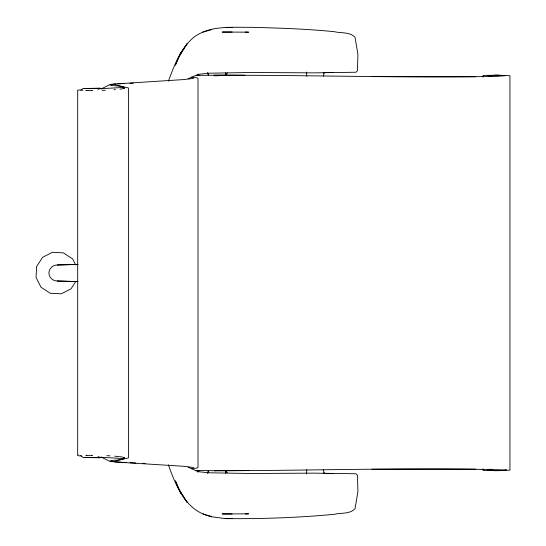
<?xml version="1.0" encoding="UTF-8"?>
<svg xmlns="http://www.w3.org/2000/svg" width="546" height="546" viewBox="0 0 546 546"><rect width="100%" height="100%" fill="white"/><g stroke="black" fill="none" stroke-linecap="round" stroke-linejoin="round"><path stroke-width="0.82" d="M98.498 89.005L98.498 88.193L100.764 88.234L101.836 88.882M101.836 457.118L100.232 457.794L82.862 457.446L80.794 455.548M306.559 473.948L306.75 469.744M505.33 75.676L496.86 76.385L473.3 76.727L371.962 76.576M323.266 76.187L324.283 72.693M207.692 473.198L208.401 470.748M207.712 473.205L208.558 470.311M225.389 473.102L226.378 470.318L225.553 472.74M168.359 81.197C174.427 65.206 180.535 48.014 194.253 36.91C210.217 25.437 231.006 27.443 249.556 27.3C277.866 27.948 306.204 28.904 334.398 31.702C341.038 33.408 350.102 31.627 355.064 37.449L357.93 54.416L357.425 70.782L355.958 72.236L314.312 72.857L249.884 72.509L208.818 73.212L198.3 74.311L188.111 78.836M75.635 281.75L71.028 288.841L61.241 293.83L50.266 293.263L41.046 287.278L36.056 277.491L36.63 266.516L42.608 257.296L52.402 252.307L63.377 252.873L72.591 258.859L75.662 264.885M111.125 84.787L115.438 83.845M124.386 457.657C121.055 461.875 114.291 458.701 110.135 461.466L101.351 457.173M225.614 74.734L227.409 72.939M102.122 457.548L97.673 457.138L120.966 458.408L122.973 458.995L124.16 457.835M122.973 458.995L124.536 457.493M111.193 460.449L110.135 461.466L126.556 462.578M80.794 90.452L82.862 88.554L98.498 88.193M323.928 73.028L324.699 72.365M197.584 472.099L199.556 470.502M124.038 87.974L123.123 88.643L120.024 89.175M202.941 513.895L211.254 516.748L211.732 516.407C186.473 512.291 175.942 486.138 168.359 464.803M101.351 88.827L110.135 84.534L112.251 84.166L183.9 79.559L193.748 78.331M115.575 461.172L117.451 460.319L128.433 457.944L128.433 87.913L117.451 85.531L115.575 84.685M78.31 455.187L78.747 455.036M124.017 88.008L122.973 87.005L120.966 87.592L97.673 88.861L102.122 88.452M202.941 32.105L211.732 29.593L211.254 29.252M191.373 468.761L197.44 467.949L198.021 467.417L198.021 78.44L197.44 77.901L191.373 77.088M113.971 89.742L115.486 89.599M483.073 77.129L483.073 75.423L498.805 75.198L509.944 75.737L509.944 470.12L498.805 470.652L483.073 470.427L483.073 468.727M487.373 470.208L492.369 469.901M333.654 72.379L323.171 72.686M117.772 83.825L124.017 83.538M129.941 83.279L133.326 83.129M505.18 469.888L506.633 469.826M105.303 90.254L102.198 90.349M81.361 89.913L77.682 90.138L77.682 455.719M245.379 513.95L248.655 513.841L222.174 513.943L232.139 513.998M77.655 264.38L57.228 265.001C52.819 264.906 48.963 268.584 48.908 273C48.963 277.416 52.819 281.094 57.228 280.999L77.655 281.62M232.255 518.413L225.437 518.618L211.254 516.748M57.228 265.001L78.098 264.414M84.357 457.446L100.935 457.439M196.219 75.382C289.38 74.584 382.541 77.75 475.702 76.699M227.191 518.591L225.437 518.618C261.793 518.953 298.198 517.724 334.398 514.298C341.038 512.592 350.102 514.373 355.064 508.551L357.93 491.584L357.425 475.218L355.958 473.764L314.312 473.143L249.884 473.491L208.818 472.788L198.3 471.689L188.111 467.164M249.542 470.584L214.421 470.72L215.377 470.727C312.005 470.707 408.701 467.294 505.303 469.929M86.821 90.472L85.879 90.479L92.37 90.493L92.028 90.493M371.962 469.28L475.702 469.157M232.139 32.002L222.174 32.057L248.655 32.159L245.379 32.05M100.935 88.561L84.357 88.554M498.805 470.652L493.939 470.679M214.421 75.13L244.99 75.232M489.107 76.522L491.926 76.522M92.028 455.357L92.37 455.357L85.879 455.371L86.821 455.378M489.107 469.335L491.926 469.335M323.171 473.314L333.654 473.621M493.939 75.171L498.805 75.198M215.377 470.727L196.219 470.468M213.902 75.737L218.154 75.792M227.191 27.409L225.437 27.382L232.289 27.566M57.228 280.999L78.098 281.586M79.034 455.855L81.361 455.937M106.866 455.664L110.012 455.835M129.941 462.721L135.865 462.981M142.629 463.281L145.168 463.39M487.373 75.641L492.369 75.955M114.728 456.183L119.267 456.606M120.024 456.681L123.123 457.207L124.038 457.882M82.118 90.151L83.012 90.315M193.748 467.526L183.9 466.298L115.438 462.012L111.125 461.063M323.928 472.973L324.699 473.635M111.193 85.551L110.135 84.534C114.291 87.299 121.055 84.125 124.386 88.343M122.973 87.005L124.16 88.165M197.809 74.14L199.003 75.334M225.669 470.836L227.266 472.809M225.553 73.26L226.413 75.669L225.389 72.898M207.712 72.795L208.558 75.689M207.692 72.802L208.401 75.252M323.266 469.813L324.283 473.307M306.559 72.052L306.75 76.256M98.498 456.995L98.498 457.807M179.375 55.869L175.348 65.172L180.89 52.58L179.375 55.869L186.998 43.83L179.375 55.869M186.998 502.17L179.375 490.131L175.348 480.828L180.89 493.42L179.375 490.131L186.998 502.17"/></g></svg>
